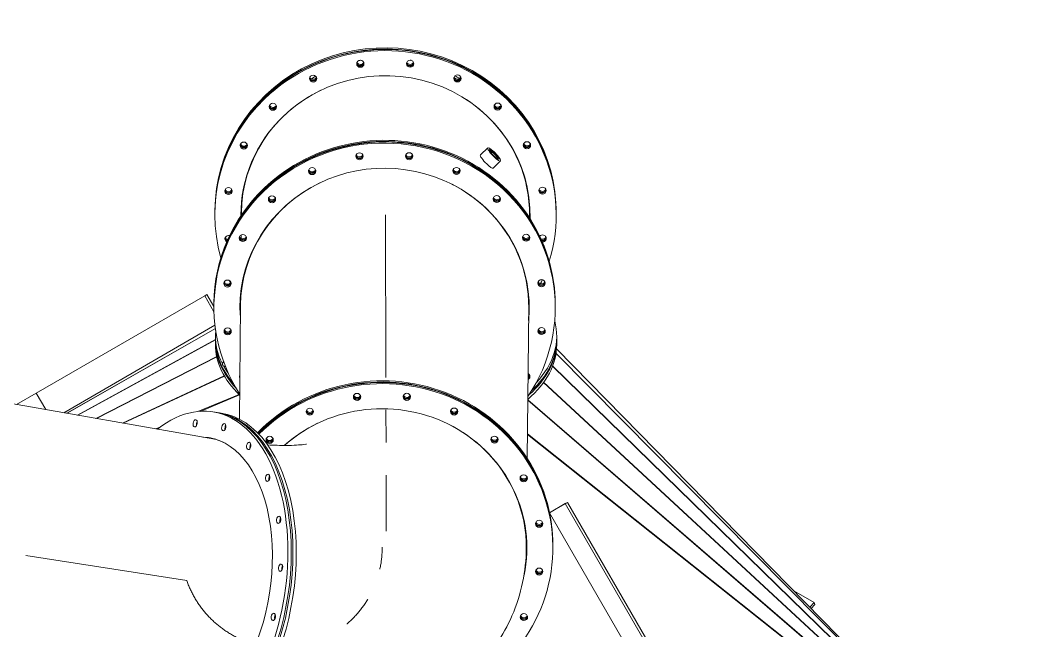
# Model space of a CAD drawing. Header units: inches. Extents: x -350577 to -266477, y -437959 to -377535.
# Drawn here: x -273561 to -271618, y -406763 to -405591 of the extents above; entities that cross this region are included whole.
import ezdxf

# ---------------------------------------------------------------- set-up
doc = ezdxf.new("R2010")
doc.units = ezdxf.units.IN
doc.header["$MEASUREMENT"] = 0
doc.linetypes.add('CENTER', pattern=[2, 1.25, -0.25, 0.25, -0.25])
doc.layers.add('CENTER       (itatec)', color=4, linetype='CENTER', lineweight=9)
doc.layers.add('ORGINAL (itatec)', color=3, linetype='Continuous', lineweight=9)

msp = doc.modelspace()

# ---------------------------------------------------------------- linework, layer by layer
at = {"layer": 'CENTER       (itatec)', "ltscale": 250}
for points in [[(-272866.3, -406603, -0.846588), (-273241.5, -406666.7), (-278166.1, -405908.2, -0.29983), (-278782, -405350.9), (-279833.4, -402072.5, 0.236684), (-280589.6, -401300.5), (-283112.9, -399781.8)], [(-272860, -405964.4), (-272858.6, -406571.9, -0.033469)]]:
    msp.add_lwpolyline(points, format="xyb", dxfattribs=at)
at = {"layer": 'ORGINAL (itatec)', "extrusion": (-5.55112e-17, 0.816497, 0.57735)}
for p, q in [((-272677.8, -405849.5), (-272663.7, -405835.9)), ((-272653.5, -405874.7), (-272639.4, -405861)), ((-273187.4, -405959), (-273187.5, -405961.2)), ((-273187.4, -405957.9), (-273187.4, -405955.8)), ((-273136.5, -405960.6), (-273136.5, -405965)), ((-272583.5, -405966), (-272583.5, -405970.4)), ((-272532.5, -405964.4), (-272532.4, -405962.2)), ((-272532.5, -405965.5), (-272532.5, -405967.6)), ((-273136.9, -406003), (-273136.9, -406009.6)), ((-272583.9, -406005.7), (-272583.9, -406006)), ((-273206.9, -406119.9), (-273530.3, -406306.8)), ((-273202.7, -406117.5), (-273206.9, -406119.9)), ((-273189.1, -406150.8), (-273206.9, -406119.9)), ((-273189.2, -406140.8), (-273202.7, -406117.5)), ((-273138, -406116.7), (-273138.2, -406135)), ((-273194.3, -406394.2), (-274690.4, -406132.2)), ((-273189.2, -406133.4), (-273189.2, -406135.6)), ((-273189.2, -406138.8), (-273189.2, -406136.7)), ((-273138.2, -406138.3), (-273140.4, -406357.1)), ((-272585, -406122.1), (-272585.2, -406140.5)), ((-272534.2, -406139.9), (-272534.2, -406142.1)), ((-272585.2, -406143.7), (-272588.1, -406432.5)), ((-272534.2, -406145.3), (-272534.2, -406143.1)), ((-273187.2, -406176.5), (-273477.5, -406344.6)), ((-273471.3, -406345.7), (-273186.4, -406182.9)), ((-273186.4, -406183.1), (-273471, -406345.8)), ((-273186.4, -406197.2), (-273186.4, -406203.8)), ((-272531.4, -406197.2), (-272531.4, -406203.8)), ((-273451.1, -406349.3), (-273186.4, -406204.1)), ((-273186.4, -406204.4), (-273450.6, -406349.4)), ((-273186.4, -406207), (-273186.4, -406213.6)), ((-272531.4, -406207), (-272531.4, -406213.6)), ((-273415.7, -406355.5), (-273183.9, -406236.9)), ((-273183.8, -406237.4), (-273414.9, -406355.6)), ((-272532.8, -406230.8), (-271617.9, -407154.4)), ((-271618, -407154.7), (-272532.8, -406231.1)), ((-271617.9, -407154.4), (-272531.8, -406222.2)), ((-271618.2, -407155), (-272539.4, -406255)), ((-272539.2, -406254.6), (-271618, -407154.7)), ((-273364.9, -406364.4), (-273169.5, -406273.5)), ((-273169.1, -406274.2), (-273363.6, -406364.6)), ((-271618.5, -407155.5), (-272556.8, -406286.6)), ((-272556.5, -406286.2), (-271618.2, -407155)), ((-273530.3, -406306.8), (-273568.3, -406328.7)), ((-273511.9, -406338.6), (-273530.3, -406306.8)), ((-273220.1, -406342.3), (-273141.1, -406309.6)), ((-273140.1, -406310.5), (-273215.9, -406342)), ((-272587, -406319.7), (-271618.5, -407155.5)), ((-271618.8, -407156.1), (-272587, -406320.6)), ((-273191.6, -406343), (-273185.2, -406344)), ((-273181.9, -406344.5), (-273175.5, -406345.5)), ((-273300.5, -406375.6), (-273292.9, -406372.5)), ((-273140.4, -406357.1), (-273140.4, -406357.1)), ((-273296.9, -406375.5), (-273298.1, -406376.1)), ((-272587.6, -406384.9), (-271618.8, -407156.1)), ((-271619, -407156.4), (-272587.6, -406386.7)), ((-272588.4, -406467.7), (-272588.4, -406468)), ((-272545.2, -406536.6), (-272515.2, -406519.3)), ((-272540.9, -406534.2), (-272510.9, -406516.9)), ((-272510.9, -406516.9), (-272515.2, -406519.3)), ((-272515.2, -406519.3), (-272015.4, -407385.3)), ((-272011.1, -407382.8), (-272510.9, -406516.9)), ((-272540.9, -406534.2), (-272545.2, -406536.6)), ((-272545.2, -406536.6), (-272221.8, -407096.8)), ((-272589.6, -406584.2), (-272589.7, -406602.5)), ((-272538.8, -406604.1), (-272538.7, -406601.9)), ((-272538.8, -406607.4), (-272538.8, -406605.2)), ((-272076.4, -406686.8), (-272037.3, -406709.3)), ((-272045.9, -406717.9), (-272037.3, -406709.3)), ((-272043.3, -406720.5), (-272035.8, -406713)), ((-272037.3, -406709.3), (-272035.8, -406713))]:
    msp.add_line(p, q, dxfattribs=at)
at = {"layer": 'ORGINAL (itatec)', "extrusion": (2.67922e-17, 1.66278e-16, -1)}
for centre in [(-272859.9, -405959), (-272861.7, -406139.9)]:
    msp.add_ellipse(centre, major_axis=(-327.5, 3.2), ratio=0.962735, start_param=0, end_param=3.141593, dxfattribs=at)
at = {"layer": 'ORGINAL (itatec)', "extrusion": (1.08226e-16, 3.32017e-16, -1)}
msp.add_ellipse((-272859.9, -405961.2), major_axis=(-327.5, 3.2), ratio=0.962735, start_param=-0.001716, end_param=3.143308, dxfattribs=at)
at = {"layer": 'ORGINAL (itatec)'}
for centre, major_axis, ratio, start_param, end_param in [((-272860, -405964.4), (327.5, -3.2), 0.962735, -0.276715, 2.367555), ((-272860, -405962.2), (327.5, -3.2), 0.962735, 0, 2.367555), ((-272908.3, -405674.4), (-7, 0.07), 0.962735, -3.91563, 2.367555), ((-272908.2, -405669), (7, -0.07), 0.962735, -2.728646, -0.412946), ((-272812.8, -405674.3), (-7, 0.07), 0.962735, -3.91563, 2.367555), ((-272812.8, -405668.9), (7, -0.07), 0.962735, -2.728646, -0.412946), ((-272999, -405702.9), (-7, 0.07), 0.962735, -3.91563, 2.367555), ((-272998.9, -405697.5), (7, -0.07), 0.962735, -2.728646, -0.412946), ((-272722, -405702.6), (-7, 0.07), 0.962735, -3.91563, 2.367555), ((-272722, -405697.2), (7, -0.07), 0.962735, -2.728646, -0.412946), ((-272860, -405964.4), (-327.5, 3.2), 0.962735, -0.774038, 0.276715), ((-272860, -405962.2), (-327.5, 3.2), 0.962735, -0.774038, 0), ((-273076, -405757), (-7, 0.07), 0.962735, -3.91563, 2.367555), ((-272644.7, -405756.5), (-7, 0.07), 0.962735, -3.91563, 2.367555), ((-273076, -405751.6), (7, -0.07), 0.962735, -2.728646, -0.412946), ((-272644.7, -405751.1), (7, -0.07), 0.962735, -2.728646, -0.412946), ((-272861.7, -406136.7), (327.5, -3.2), 0.962735, 0, 2.367555), ((-272861.7, -406138.8), (327.5, -3.2), 0.962735, -0.001716, 2.367555), ((-273132, -405831.4), (-7, 0.07), 0.962735, -3.91563, 2.367555), ((-273131.9, -405826), (7, -0.07), 0.962735, -2.728646, -0.412946), ((-272588.5, -405830.8), (-7, 0.07), 0.962735, -3.91563, 2.367555), ((-272588.4, -405825.4), (7, -0.07), 0.962735, -2.728646, -0.412946), ((-272910, -405846.7), (7, -0.07), 0.962735, -2.728646, -0.774038), ((-272910, -405846.7), (7, -0.07), 0.962735, -0.774038, -0.412946), ((-272814.5, -405846.6), (7, -0.07), 0.962735, -2.728646, -0.774038), ((-272814.5, -405846.6), (7, -0.07), 0.962735, -0.774038, -0.412946), ((-272651.6, -405848.5), (-12.2, 12.6), 0.193396, -4.518487, 1.764698), ((-272861.7, -406142.1), (277.5, -2.7), 0.962735, -0.084921, 3.226513), ((-272910, -405849.9), (-7, 0.07), 0.962735, 0.161221, 2.980371), ((-272814.6, -405849.8), (-7, 0.07), 0.962735, 0.161221, 2.980371), ((-273000.7, -405878.4), (-7, 0.07), 0.962735, 0.161221, 2.980371), ((-273000.7, -405875.2), (7, -0.07), 0.962735, -2.728646, -0.774038), ((-273000.7, -405875.2), (7, -0.07), 0.962735, -0.774038, -0.412946), ((-272723.8, -405878.1), (-7, 0.07), 0.962735, 0.161221, 2.980371), ((-272723.7, -405874.9), (7, -0.07), 0.962735, -2.728646, -0.774038), ((-272723.7, -405874.9), (7, -0.07), 0.962735, -0.774038, -0.412946), ((-272861.7, -406141), (-276.5, 2.7), 0.962735, -1.096295, 0), ((-272859.9, -405960.1), (-276.5, 2.7), 0.962735, -0.216446, 0.006096), ((-272861.7, -406141), (-276.5, 2.7), 0.962735, -2.344834, -2.045298), ((-272859.9, -405960.1), (276.5, -2.7), 0.962735, -0.006096, 0.216446), ((-272861.7, -406136.7), (-327.5, 3.2), 0.962735, -0.774038, 0), ((-272861.7, -406138.8), (-327.5, 3.2), 0.962735, -0.774038, 0.001716), ((-273161.3, -405918.8), (-7, 0.07), 0.962735, -3.91563, 2.367555), ((-273161.3, -405913.4), (7, -0.07), 0.962735, -2.728646, -0.412946), ((-272558.8, -405918.1), (-7, 0.07), 0.962735, -3.91563, 2.367555), ((-272558.8, -405912.7), (7, -0.07), 0.962735, -2.728646, -0.412946), ((-273077.8, -405932.5), (-7, 0.07), 0.962735, 0.161221, 2.980371), ((-273077.7, -405929.3), (7, -0.07), 0.962735, -2.728646, -0.774038), ((-273077.7, -405929.3), (7, -0.07), 0.962735, -0.774038, -0.412946), ((-272646.4, -405932), (-7, 0.07), 0.962735, 0.161221, 2.980371), ((-272646.4, -405928.8), (7, -0.07), 0.962735, -2.728646, -0.774038), ((-272646.4, -405928.8), (7, -0.07), 0.962735, -0.774038, -0.412946), ((-272859.9, -405961.2), (-277.5, 2.7), 0.962735, 0.006074, 0.029542), ((-272859.9, -405959), (-277.5, 2.7), 0.962735, 0.010123, 0.037236), ((-272861.7, -406141), (276.5, -2.7), 0.962735, 0, 0.796759), ((-272859.9, -405959), (277.5, -2.7), 0.962735, -0.037236, -0.010123), ((-272859.9, -405961.2), (277.5, -2.7), 0.962735, -0.029542, -0.006074), ((-273161.1, -406010.7), (-7, 0.07), 0.962735, -1.871842, 1.067977), ((-272558.6, -406010), (7, -0.07), 0.962735, -0.774038, 2.434888), ((-273161.1, -406005.3), (7, -0.07), 0.962735, -2.728646, -1.767996), ((-273133.7, -406006.9), (-7, 0.07), 0.962735, 0.161221, 2.980371), ((-273133.7, -406003.7), (7, -0.07), 0.962735, -2.728646, -0.774038), ((-273133.7, -406003.7), (7, -0.07), 0.962735, -0.774038, -0.412946), ((-272590.2, -406006.3), (-7, 0.07), 0.962735, 0.161221, 2.980371), ((-272590.2, -406003.1), (7, -0.07), 0.962735, -2.728646, -0.774038), ((-272590.2, -406003.1), (7, -0.07), 0.962735, -0.774038, -0.412946), ((-272558.6, -406004.6), (7, -0.07), 0.962735, -1.996584, -0.412946), ((-272558.6, -406010), (7, -0.07), 0.962735, -1.595464, -0.774038), ((-272861.7, -406137.7), (-276.5, 2.7), 0.962735, -0.216446, 0.006096), ((-273163, -406094.3), (-7, 0.07), 0.962735, 0.161221, 2.980371), ((-273163, -406091.1), (7, -0.07), 0.962735, -2.728646, -0.774038), ((-272860, -405964.4), (327.5, -3.2), 0.962735, -2.720393, -2.702582), ((-273163, -406091.1), (7, -0.07), 0.962735, -0.774038, -0.412946), ((-272861.7, -406137.7), (276.5, -2.7), 0.962735, -0.006096, 0.216446), ((-272560.6, -406093.6), (-7, 0.07), 0.962735, 0.161221, 2.980371), ((-272560.5, -406090.4), (7, -0.07), 0.962735, -2.728646, -0.774038), ((-272860, -405964.4), (327.5, -3.2), 0.962735, -0.423199, -0.396793), ((-272560.5, -406090.4), (7, -0.07), 0.962735, -0.774038, -0.412946), ((-272861.7, -406139.9), (-277.5, 2.7), 0.962735, 0.004049, 0.084921), ((-272860, -405964.4), (327.5, -3.2), 0.962735, -2.580625, -2.576007), ((-272860, -405964.4), (327.5, -3.2), 0.962735, -0.565586, -0.560967), ((-272861.7, -406139.9), (277.5, -2.7), 0.962735, -0.084921, -0.004049), ((-273162.9, -406186.2), (-7, 0.07), 0.962735, 0.161221, 2.980371), ((-273162.8, -406182.9), (7, -0.07), 0.962735, -2.728646, -0.774038), ((-273162.8, -406182.9), (7, -0.07), 0.962735, -0.774038, -0.412946), ((-272560.4, -406185.5), (-7, 0.07), 0.962735, 0.161221, 2.980371), ((-272560.3, -406182.3), (7, -0.07), 0.962735, -2.728646, -0.774038), ((-272560.3, -406182.3), (7, -0.07), 0.962735, -0.774038, -0.412946), ((-273133.2, -406273.5), (-7, 0.07), 0.962735, 0.161221, 0.439905), ((-273133.2, -406270.3), (7, -0.07), 0.962735, -2.728646, -2.701688), ((-272589.7, -406272.9), (7, -0.07), 0.962735, -1.098016, -0.161221), ((-272589.7, -406269.7), (7, -0.07), 0.962735, -1.098016, -0.774038), ((-272589.7, -406269.7), (7, -0.07), 0.962735, -0.774038, -0.412946), ((-272866.3, -406604.1), (277.5, -2.7), 0.962735, -0.188474, 2.324753), ((-272914.5, -406312), (-7, 0.07), 0.962735, 0.161221, 2.980371), ((-272914.5, -406308.8), (7, -0.07), 0.962735, -2.728646, -0.412946), ((-272819.1, -406311.9), (-7, 0.07), 0.962735, 0.161221, 2.980371), ((-272819.1, -406308.6), (7, -0.07), 0.962735, -2.728646, -0.412946), ((-273005.2, -406340.5), (-7, 0.07), 0.962735, 0.161221, 2.980371), ((-273005.2, -406337.2), (7, -0.07), 0.962735, -2.728646, -0.412946), ((-272728.3, -406340.2), (-7, 0.07), 0.962735, 0.161221, 2.980371), ((-272728.3, -406336.9), (7, -0.07), 0.962735, -2.728646, -0.412946), ((-273218.7, -406366), (-1.07, -6.92), 0.579797, -2.209277, -0.932315), ((-273163.9, -406373.3), (-1.07, -6.92), 0.579797, -2.209277, -0.932315), ((-272866.3, -406603), (-276.5, 2.7), 0.962735, -1.096295, -0.814766), ((-272866.3, -406603), (-276.5, 2.7), 0.962735, -2.344834, -2.045298), ((-273241.5, -406666.7), (-42.2, -274.3), 0.579797, -0.070104, 3.211696), ((-273235, -406667.7), (42.2, 274.3), 0.579797, 0.020257, 0.075801), ((-273231.8, -406668.2), (42.2, 274.3), 0.579797, 0.030389, 0.078515), ((-273225.4, -406669.2), (42.2, 274.3), 0.579797, 0.050661, 0.083713), ((-273082.3, -406391.3), (7, -0.07), 0.962735, -2.728646, -0.412946), ((-272651, -406390.9), (7, -0.07), 0.962735, -2.728646, -0.412946), ((-273238.2, -406667.2), (42.1, 273.3), 0.579797, -0.168862, -0.011921), ((-273228.6, -406668.7), (42.1, 273.3), 0.579797, -0.003898, 0.030498), ((-273116, -406409.4), (-1.07, -6.92), 0.579797, -2.209277, -0.932315), ((-273082.3, -406394.6), (-7, 0.07), 0.962735, 0.161221, 2.980371), ((-272651, -406394.1), (-7, 0.07), 0.962735, 0.161221, 2.980371), ((-272866.3, -406603), (276.5, -2.7), 0.962735, 0, 0.796759), ((-273079.7, -406470.7), (-1.07, -6.92), 0.579797, -2.209277, -0.932315), ((-272594.8, -406468.4), (-7, 0.07), 0.962735, 0.161221, 2.980371), ((-272594.7, -406465.1), (7, -0.07), 0.962735, -2.728646, -0.412946), ((-273058.7, -406551.3), (-1.07, -6.92), 0.579797, -2.209277, -0.932315), ((-272866.2, -406599.8), (276.5, -2.7), 0.962735, -0.006124, 0.215637), ((-272565.1, -406555.7), (-7, 0.07), 0.962735, 0.161221, 2.980371), ((-272565.1, -406552.5), (7, -0.07), 0.962735, -2.728646, -0.412946), ((-272866.3, -406602), (277.5, -2.7), 0.962735, -0.161988, -0.004049), ((-272866.2, -406600.9), (277.5, -2.7), 0.962735, -0.150746, -0.006074), ((-272866.2, -406598.7), (277.5, -2.7), 0.962735, -0.131991, -0.010123), ((-273054.9, -406643.4), (-1.07, -6.92), 0.579797, -2.209277, -0.932315), ((-272564.9, -406647.6), (-7, 0.07), 0.962735, 0.161221, 2.980371), ((-272564.9, -406644.3), (7, -0.07), 0.962735, -2.728646, -0.412946), ((-273068.8, -406737.8), (-1.07, -6.92), 0.579797, -2.209277, -0.932315), ((-272594.2, -406735), (-7, 0.07), 0.962735, 0.161221, 2.980371), ((-272594.2, -406731.7), (7, -0.07), 0.962735, -2.728646, -0.412946)]:
    msp.add_ellipse(centre, major_axis=major_axis, ratio=ratio, start_param=start_param, end_param=end_param, dxfattribs=at)
at = {"layer": 'ORGINAL (itatec)', "extrusion": (-1.65738e-17, 1.66705e-16, -1)}
for centre in [(-272908.2, -405672.3), (-273076, -405754.8), (-273161.3, -405916.6), (-272558.8, -405916)]:
    msp.add_ellipse(centre, major_axis=(-7, 0.07), ratio=0.962735, start_param=-2.367555, end_param=-0.161221, dxfattribs=at)
at = {"layer": 'ORGINAL (itatec)', "extrusion": (-5.67911e-17, 2.22615e-16, -1)}
msp.add_ellipse((-272908.2, -405671.2), major_axis=(7, -0.07), ratio=0.962735, start_param=0.243175, end_param=2.898417, dxfattribs=at)
at = {"layer": 'ORGINAL (itatec)', "extrusion": (1.17219e-16, 2.76415e-16, -1)}
msp.add_ellipse((-272908.2, -405672.3), major_axis=(7, -0.07), ratio=0.962735, start_param=0.161221, end_param=0.774038, dxfattribs=at)
at = {"layer": 'ORGINAL (itatec)', "extrusion": (1.15805e-16, 2.20915e-16, -1)}
for centre in [(-272812.8, -405672.2), (-272722, -405700.5), (-272644.7, -405754.4)]:
    msp.add_ellipse(centre, major_axis=(-7, 0.07), ratio=0.962735, start_param=-2.367555, end_param=-0.161221, dxfattribs=at)
at = {"layer": 'ORGINAL (itatec)', "extrusion": (1.45615e-16, 1.65108e-16, -1)}
msp.add_ellipse((-272812.8, -405671.1), major_axis=(7, -0.07), ratio=0.962735, start_param=0.243175, end_param=2.898417, dxfattribs=at)
at = {"layer": 'ORGINAL (itatec)', "extrusion": (7.99247e-17, 2.76782e-16, -1)}
for centre in [(-272812.8, -405672.2), (-272998.9, -405700.8), (-273132, -405829.2), (-272558.8, -405916)]:
    msp.add_ellipse(centre, major_axis=(7, -0.07), ratio=0.962735, start_param=0.161221, end_param=0.774038, dxfattribs=at)
at = {"layer": 'ORGINAL (itatec)', "extrusion": (-9.40924e-18, 2.77662e-16, -1)}
msp.add_ellipse((-272860, -405964.4), major_axis=(277.5, -2.7), ratio=0.962735, start_param=-2.367555, end_param=0.017833, dxfattribs=at)
at = {"layer": 'ORGINAL (itatec)', "extrusion": (1.05172e-16, 1.09992e-16, -1)}
for centre in [(-272998.9, -405700.8), (-273132, -405829.2), (-272588.5, -405828.6)]:
    msp.add_ellipse(centre, major_axis=(-7, 0.07), ratio=0.962735, start_param=-2.367555, end_param=-0.161221, dxfattribs=at)
at = {"layer": 'ORGINAL (itatec)', "extrusion": (8.37146e-17, 2.21231e-16, -1)}
msp.add_ellipse((-272998.9, -405699.7), major_axis=(7, -0.07), ratio=0.962735, start_param=0.243175, end_param=2.898417, dxfattribs=at)
at = {"layer": 'ORGINAL (itatec)', "extrusion": (-1.71204e-17, 1.11196e-16, -1)}
msp.add_ellipse((-272722, -405699.4), major_axis=(7, -0.07), ratio=0.962735, start_param=0.243175, end_param=2.898417, dxfattribs=at)
at = {"layer": 'ORGINAL (itatec)', "extrusion": (-1.28269e-18, 2.22068e-16, -1)}
msp.add_ellipse((-272722, -405700.5), major_axis=(7, -0.07), ratio=0.962735, start_param=0.161221, end_param=0.774038, dxfattribs=at)
at = {"layer": 'ORGINAL (itatec)', "extrusion": (3.25428e-17, 2.21735e-16, -1)}
msp.add_ellipse((-272860, -405963.3), major_axis=(-276.5, 2.7), ratio=0.962735, start_param=0, end_param=1.096295, dxfattribs=at)
at = {"layer": 'ORGINAL (itatec)', "extrusion": (-2.81696e-17, 2.22333e-16, -1)}
msp.add_ellipse((-272860, -405963.3), major_axis=(276.5, -2.7), ratio=0.962735, start_param=-1.096295, end_param=-0.796759, dxfattribs=at)
at = {"layer": 'ORGINAL (itatec)', "extrusion": (-2.09104e-17, 1.66747e-16, -1)}
msp.add_ellipse((-273076, -405753.8), major_axis=(7, -0.07), ratio=0.962735, start_param=0.243175, end_param=2.898417, dxfattribs=at)
at = {"layer": 'ORGINAL (itatec)', "extrusion": (8.16593e-17, 2.76765e-16, -1)}
for centre in [(-273076, -405754.8), (-272644.7, -405754.4)]:
    msp.add_ellipse(centre, major_axis=(7, -0.07), ratio=0.962735, start_param=0.161221, end_param=0.774038, dxfattribs=at)
at = {"layer": 'ORGINAL (itatec)', "extrusion": (-6.5785e-17, 2.78217e-16, -1)}
msp.add_ellipse((-272644.7, -405753.3), major_axis=(7, -0.07), ratio=0.962735, start_param=0.243175, end_param=2.898417, dxfattribs=at)
at = {"layer": 'ORGINAL (itatec)', "extrusion": (-1.85344e-17, 5.56964e-17, -1)}
msp.add_ellipse((-272860, -405964.4), major_axis=(-277.5, 2.7), ratio=0.962735, start_param=-0.017833, end_param=0.774038, dxfattribs=at)
at = {"layer": 'ORGINAL (itatec)', "extrusion": (1.06338e-17, 1.10923e-16, -1)}
msp.add_ellipse((-272860, -405963.3), major_axis=(276.5, -2.7), ratio=0.962735, start_param=-0.796759, end_param=0, dxfattribs=at)
at = {"layer": 'ORGINAL (itatec)', "extrusion": (1.34617e-17, 2.21923e-16, -1)}
msp.add_ellipse((-272861.7, -406142.1), major_axis=(-327.5, 3.2), ratio=0.962735, start_param=-0.565586, end_param=3.707178, dxfattribs=at)
at = {"layer": 'ORGINAL (itatec)', "extrusion": (-1.72151e-17, 2.77739e-16, -1)}
msp.add_ellipse((-273132, -405828.1), major_axis=(7, -0.07), ratio=0.962735, start_param=0.243175, end_param=2.898417, dxfattribs=at)
at = {"layer": 'ORGINAL (itatec)', "extrusion": (-1.82553e-16, 2.23853e-16, -1)}
msp.add_ellipse((-272588.5, -405827.6), major_axis=(7, -0.07), ratio=0.962735, start_param=0.243175, end_param=2.898417, dxfattribs=at)
at = {"layer": 'ORGINAL (itatec)', "extrusion": (3.8614e-17, 2.21675e-16, -1)}
msp.add_ellipse((-272588.5, -405828.6), major_axis=(7, -0.07), ratio=0.962735, start_param=0.161221, end_param=0.774038, dxfattribs=at)
at = {"layer": 'ORGINAL (itatec)', "extrusion": (-1.02766e-17, 2.7767e-16, -1)}
for centre in [(-272910, -405852.1), (-272814.6, -405852), (-273000.7, -405880.6), (-272723.8, -405880.3), (-273077.8, -405934.7), (-273133.7, -406009.1), (-272590.2, -406008.5), (-273163.1, -406096.5), (-272560.4, -406187.7), (-273162.9, -406188.3), (-272914.6, -406314.2), (-272819.1, -406314.1), (-273005.3, -406342.6), (-272728.3, -406342.3), (-273082.3, -406396.7), (-272594.8, -406470.5), (-272564.9, -406649.7), (-272594.3, -406737.1)]:
    msp.add_ellipse(centre, major_axis=(-7, 0.07), ratio=0.962735, start_param=-3.938351, end_param=2.344834, dxfattribs=at)
at = {"layer": 'ORGINAL (itatec)', "extrusion": (-3.58168e-17, 1.96917e-16, -1)}
msp.add_ellipse((-272665.7, -405862.1), major_axis=(-12.2, 12.6), ratio=0.193396, start_param=-1.764698, end_param=0, dxfattribs=at)
at = {"layer": 'ORGINAL (itatec)', "extrusion": (-2.7541e-16, -3.44451e-17, -1)}
msp.add_ellipse((-272651.6, -405848.5), major_axis=(8.68, -8.99), ratio=0.193396, start_param=-4.906290582720673, end_param=1.376894724458914, dxfattribs=at)
at = {"layer": 'ORGINAL (itatec)', "extrusion": (-7.94529e-16, -5.35731e-16, -1)}
msp.add_ellipse((-272652.6, -405849.4), major_axis=(-8.1, 8.39), ratio=0.193396, start_param=0.198629, end_param=1.376895, dxfattribs=at)
at = {"layer": 'ORGINAL (itatec)', "extrusion": (-7.57491e-17, 1.58357e-16, -1)}
msp.add_ellipse((-272652.6, -405849.4), major_axis=(8.1, -8.39), ratio=0.193396, start_param=-1.764698, end_param=-0.198629, dxfattribs=at)
at = {"layer": 'ORGINAL (itatec)', "extrusion": (-1.67997e-17, 5.56793e-17, -1)}
msp.add_ellipse((-272910, -405848.9), major_axis=(-7, 0.07), ratio=0.962735, start_param=-2.367555, end_param=-0.243175, dxfattribs=at)
at = {"layer": 'ORGINAL (itatec)', "extrusion": (4.52319e-17, 2.77124e-16, -1)}
msp.add_ellipse((-272910, -405848.9), major_axis=(7, -0.07), ratio=0.962735, start_param=0.243175, end_param=0.774038, dxfattribs=at)
at = {"layer": 'ORGINAL (itatec)', "extrusion": (2.21349e-17, 2.21837e-16, -1)}
msp.add_ellipse((-272814.5, -405848.8), major_axis=(-7, 0.07), ratio=0.962735, start_param=-2.367555, end_param=-0.243175, dxfattribs=at)
at = {"layer": 'ORGINAL (itatec)', "extrusion": (1.21877e-16, 2.20855e-16, -1)}
msp.add_ellipse((-272814.5, -405848.8), major_axis=(7, -0.07), ratio=0.962735, start_param=0.243175, end_param=0.774038, dxfattribs=at)
at = {"layer": 'ORGINAL (itatec)', "extrusion": (-3.15342e-16, -7.30055e-17, -1)}
msp.add_ellipse((-272665.7, -405862.1), major_axis=(12.2, -12.6), ratio=0.193396, start_param=0, end_param=1.376895, dxfattribs=at)
at = {"layer": 'ORGINAL (itatec)', "extrusion": (-9.75552e-17, 2.23016e-16, -1)}
for centre in [(-273000.7, -405877.3), (-273162.8, -406185.1)]:
    msp.add_ellipse(centre, major_axis=(-7, 0.07), ratio=0.962735, start_param=-2.367555, end_param=-0.243175, dxfattribs=at)
at = {"layer": 'ORGINAL (itatec)', "extrusion": (1.33793e-16, 1.0971e-16, -1)}
msp.add_ellipse((-273000.7, -405877.3), major_axis=(7, -0.07), ratio=0.962735, start_param=0.243175, end_param=0.774038, dxfattribs=at)
at = {"layer": 'ORGINAL (itatec)', "extrusion": (-3.62961e-17, 2.77927e-16, -1)}
msp.add_ellipse((-272723.7, -405877), major_axis=(-7, 0.07), ratio=0.962735, start_param=-2.367555, end_param=-0.243175, dxfattribs=at)
at = {"layer": 'ORGINAL (itatec)', "extrusion": (4.60992e-17, 2.77115e-16, -1)}
msp.add_ellipse((-272723.7, -405877), major_axis=(7, -0.07), ratio=0.962735, start_param=0.243175, end_param=0.774038, dxfattribs=at)
at = {"layer": 'ORGINAL (itatec)', "extrusion": (-7.29495e-17, 1.6726e-16, -1)}
msp.add_ellipse((-273161.3, -405915.5), major_axis=(7, -0.07), ratio=0.962735, start_param=0.243175, end_param=2.898417, dxfattribs=at)
at = {"layer": 'ORGINAL (itatec)', "extrusion": (-1.10244e-16, 1.67627e-16, -1)}
for centre in [(-273161.3, -405916.6), (-272558.6, -406007.8)]:
    msp.add_ellipse(centre, major_axis=(7, -0.07), ratio=0.962735, start_param=0.161221, end_param=0.774038, dxfattribs=at)
at = {"layer": 'ORGINAL (itatec)', "extrusion": (4.95685e-17, 2.77081e-16, -1)}
for centre, major_axis, start_param, end_param in [((-272646.5, -405934.2), (-7, 0.07), -3.938351, 2.344834), ((-272589.7, -406275.1), (7, -0.07), -0.796759, 1.098016), ((-272651, -406396.3), (-7, 0.07), -3.938351, 2.344834)]:
    msp.add_ellipse(centre, major_axis=major_axis, ratio=0.962735, start_param=start_param, end_param=end_param, dxfattribs=at)
at = {"layer": 'ORGINAL (itatec)', "extrusion": (-1.04173e-16, 1.67567e-16, -1)}
msp.add_ellipse((-272558.8, -405914.9), major_axis=(7, -0.07), ratio=0.962735, start_param=0.243175, end_param=2.898417, dxfattribs=at)
at = {"layer": 'ORGINAL (itatec)', "extrusion": (-1.30287e-16, 3.34366e-16, -1)}
for centre in [(-273077.8, -405931.4), (-272646.4, -405931), (-272560.5, -406092.6)]:
    msp.add_ellipse(centre, major_axis=(-7, 0.07), ratio=0.962735, start_param=-2.367555, end_param=-0.243175, dxfattribs=at)
at = {"layer": 'ORGINAL (itatec)', "extrusion": (-5.73378e-17, 1.67106e-16, -1)}
msp.add_ellipse((-273077.8, -405931.4), major_axis=(7, -0.07), ratio=0.962735, start_param=0.243175, end_param=0.774038, dxfattribs=at)
at = {"layer": 'ORGINAL (itatec)', "extrusion": (-7.93415e-17, 2.22837e-16, -1)}
msp.add_ellipse((-272646.4, -405931), major_axis=(7, -0.07), ratio=0.962735, start_param=0.243175, end_param=0.774038, dxfattribs=at)
at = {"layer": 'ORGINAL (itatec)', "extrusion": (-4.46487e-17, 2.22495e-16, -1)}
for centre, major_axis, start_param, end_param in [((-272860, -405962.2), (-277.5, 2.7), -0.025662, -0.004049), ((-272651, -406393), (7, -0.07), 0.243175, 2.898417), ((-272565.1, -406554.6), (7, -0.07), 0.243175, 2.898417)]:
    msp.add_ellipse(centre, major_axis=major_axis, ratio=0.962735, start_param=start_param, end_param=end_param, dxfattribs=at)
at = {"layer": 'ORGINAL (itatec)', "extrusion": (1.9533e-17, 2.21863e-16, -1)}
msp.add_ellipse((-272860, -405962.2), major_axis=(277.5, -2.7), ratio=0.962735, start_param=0.004049, end_param=0.025662, dxfattribs=at)
at = {"layer": 'ORGINAL (itatec)', "extrusion": (-8.13968e-17, 2.78371e-16, -1)}
msp.add_ellipse((-273161.1, -406008.5), major_axis=(-7, 0.07), ratio=0.962735, start_param=-1.188465, end_param=-0.161221, dxfattribs=at)
at = {"layer": 'ORGINAL (itatec)', "extrusion": (8.56753e-17, 3.32239e-16, -1)}
msp.add_ellipse((-273161.1, -406007.4), major_axis=(-7, 0.07), ratio=0.962735, start_param=-1.24932, end_param=-0.243175, dxfattribs=at)
at = {"layer": 'ORGINAL (itatec)', "extrusion": (-5.56032e-17, 1.67089e-16, -1)}
for centre in [(-273133.7, -406005.8), (-273163, -406093.2)]:
    msp.add_ellipse(centre, major_axis=(-7, 0.07), ratio=0.962735, start_param=-2.367555, end_param=-0.243175, dxfattribs=at)
at = {"layer": 'ORGINAL (itatec)', "extrusion": (-2.15001e-18, 2.22077e-16, -1)}
msp.add_ellipse((-273133.7, -406005.8), major_axis=(7, -0.07), ratio=0.962735, start_param=0.243175, end_param=0.774038, dxfattribs=at)
at = {"layer": 'ORGINAL (itatec)', "extrusion": (-1.28785e-17, 2.77696e-16, -1)}
msp.add_ellipse((-272590.2, -406005.2), major_axis=(-7, 0.07), ratio=0.962735, start_param=-2.367555, end_param=-0.243175, dxfattribs=at)
at = {"layer": 'ORGINAL (itatec)', "extrusion": (9.72711e-17, 2.76611e-16, -1)}
msp.add_ellipse((-272590.2, -406005.2), major_axis=(7, -0.07), ratio=0.962735, start_param=0.243175, end_param=0.774038, dxfattribs=at)
at = {"layer": 'ORGINAL (itatec)', "extrusion": (-5.30012e-17, 1.67063e-16, -1)}
msp.add_ellipse((-272558.6, -406006.8), major_axis=(7, -0.07), ratio=0.962735, start_param=0.243175, end_param=1.818175, dxfattribs=at)
at = {"layer": 'ORGINAL (itatec)', "extrusion": (-4.60626e-17, 1.66995e-16, -1)}
msp.add_ellipse((-272558.6, -406007.8), major_axis=(-7, 0.07), ratio=0.962735, start_param=-2.367555, end_param=-1.402011, dxfattribs=at)
at = {"layer": 'ORGINAL (itatec)', "extrusion": (1.27401e-16, 1.65287e-16, -1)}
msp.add_ellipse((-273163, -406093.2), major_axis=(7, -0.07), ratio=0.962735, start_param=0.243175, end_param=0.774038, dxfattribs=at)
at = {"layer": 'ORGINAL (itatec)', "extrusion": (1.09734e-16, 2.20975e-16, -1)}
for centre in [(-272560.6, -406095.8), (-272565.1, -406557.9)]:
    msp.add_ellipse(centre, major_axis=(-7, 0.07), ratio=0.962735, start_param=-3.938351, end_param=2.344834, dxfattribs=at)
at = {"layer": 'ORGINAL (itatec)', "extrusion": (1.55382e-16, 2.76039e-16, -1)}
msp.add_ellipse((-272560.5, -406092.6), major_axis=(7, -0.07), ratio=0.962735, start_param=0.243175, end_param=0.774038, dxfattribs=at)
at = {"layer": 'ORGINAL (itatec)', "extrusion": (-3.01733e-18, 2.22085e-16, -1)}
msp.add_ellipse((-272861.7, -406136.7), major_axis=(-277.5, 2.7), ratio=0.962735, start_param=-0.084921, end_param=-0.010123, dxfattribs=at)
at = {"layer": 'ORGINAL (itatec)', "extrusion": (1.25944e-17, 2.21931e-16, -1)}
msp.add_ellipse((-272861.7, -406138.8), major_axis=(-277.5, 2.7), ratio=0.962735, start_param=-0.084921, end_param=-0.006074, dxfattribs=at)
at = {"layer": 'ORGINAL (itatec)', "extrusion": (-7.03325e-18, 1.66611e-16, -1)}
msp.add_ellipse((-272861.7, -406136.7), major_axis=(277.5, -2.7), ratio=0.962735, start_param=0.010123, end_param=0.084921, dxfattribs=at)
at = {"layer": 'ORGINAL (itatec)', "extrusion": (1.5743e-17, 2.77414e-16, -1)}
msp.add_ellipse((-272861.7, -406138.8), major_axis=(277.5, -2.7), ratio=0.962735, start_param=0.006074, end_param=0.084921, dxfattribs=at)
at = {"layer": 'ORGINAL (itatec)', "extrusion": (-7.34438e-17, 2.22045e-16, -1)}
msp.add_ellipse((-272858.9, -406197.2), major_axis=(327.5, 0), ratio=0.57735, start_param=-0.154547, end_param=0.495899, dxfattribs=at)
at = {"layer": 'ORGINAL (itatec)', "extrusion": (3.75785e-17, 1.11022e-16, -1)}
msp.add_ellipse((-272858.9, -406197.2), major_axis=(-327.5, 0), ratio=0.57735, start_param=-0.288367, end_param=0.056245, dxfattribs=at)
at = {"layer": 'ORGINAL (itatec)', "extrusion": (7.64554e-17, 2.76816e-16, -1)}
msp.add_ellipse((-273162.8, -406185.1), major_axis=(7, -0.07), ratio=0.962735, start_param=0.243175, end_param=0.774038, dxfattribs=at)
at = {"layer": 'ORGINAL (itatec)', "extrusion": (5.65587e-18, 2.22e-16, -1)}
msp.add_ellipse((-272560.4, -406184.4), major_axis=(-7, 0.07), ratio=0.962735, start_param=-2.367555, end_param=-0.243175, dxfattribs=at)
at = {"layer": 'ORGINAL (itatec)', "extrusion": (-4.2914e-17, 2.22478e-16, -1)}
msp.add_ellipse((-272560.4, -406184.4), major_axis=(7, -0.07), ratio=0.962735, start_param=0.243175, end_param=0.774038, dxfattribs=at)
at = {"layer": 'ORGINAL (itatec)', "extrusion": (5.01047e-17, 5.55112e-17, -1)}
msp.add_ellipse((-272858.9, -406207), major_axis=(-327.5, 0), ratio=0.57735, start_param=-0.498242, end_param=0.008637, dxfattribs=at)
at = {"layer": 'ORGINAL (itatec)', "extrusion": (-2.46519e-32, 2.22045e-16, -1)}
msp.add_ellipse((-272858.9, -406203.8), major_axis=(-327.5, 0), ratio=0.57735, start_param=-0.465584, end_param=0, dxfattribs=at)
at = {"layer": 'ORGINAL (itatec)', "extrusion": (5.01047e-17, 1.06151e-32, -1)}
msp.add_ellipse((-272858.9, -406213.6), major_axis=(-327.5, 0), ratio=0.57735, start_param=-0.539547, end_param=0, dxfattribs=at)
at = {"layer": 'ORGINAL (itatec)', "extrusion": (-1.72325e-18, 5.55112e-17, -1)}
msp.add_ellipse((-272858.9, -406213.6), major_axis=(327.5, 0), ratio=0.57735, start_param=0, end_param=0.590893, dxfattribs=at)
at = {"layer": 'ORGINAL (itatec)', "extrusion": (-5.51197e-17, 2.77556e-16, -1)}
msp.add_ellipse((-272858.9, -406207), major_axis=(327.5, 0), ratio=0.57735, start_param=-0.008637, end_param=0.578145, dxfattribs=at)
at = {"layer": 'ORGINAL (itatec)', "extrusion": (-3.37022e-17, -5.55112e-17, -1)}
msp.add_ellipse((-272858.9, -406203.8), major_axis=(327.5, 0), ratio=0.57735, start_param=0, end_param=0.550074, dxfattribs=at)
at = {"layer": 'ORGINAL (itatec)', "extrusion": (2.50523e-17, -5.55112e-17, -1)}
msp.add_ellipse((-272858.9, -406197.2), major_axis=(-327.5, 0), ratio=0.57735, start_param=-0.400399, end_param=-0.309727, dxfattribs=at)
at = {"layer": 'ORGINAL (itatec)', "extrusion": (8.89186e-17, 2.2118e-16, -1)}
msp.add_ellipse((-272866.2, -406598.7), major_axis=(327.5, -3.2), ratio=0.962735, start_param=-2.39929, end_param=0, dxfattribs=at)
at = {"layer": 'ORGINAL (itatec)', "extrusion": (-2.20984e-17, 2.22273e-16, -1)}
msp.add_ellipse((-273133.2, -406275.7), major_axis=(-7, 0.07), ratio=0.962735, start_param=-0.439905, end_param=0.439905, dxfattribs=at)
at = {"layer": 'ORGINAL (itatec)', "extrusion": (2.50726e-18, 1.66517e-16, -1)}
msp.add_ellipse((-273133.2, -406272.4), major_axis=(-7, 0.07), ratio=0.962735, start_param=-0.439905, end_param=-0.243175, dxfattribs=at)
at = {"layer": 'ORGINAL (itatec)', "extrusion": (-3.94448e-17, 2.22444e-16, -1)}
msp.add_ellipse((-272866.2, -406600.9), major_axis=(327.5, -3.2), ratio=0.962735, start_param=-2.394522, end_param=0.001716, dxfattribs=at)
at = {"layer": 'ORGINAL (itatec)', "extrusion": (8.83719e-17, 1.65671e-16, -1)}
msp.add_ellipse((-272866.3, -406602), major_axis=(327.5, -3.2), ratio=0.962735, start_param=-2.392154, end_param=0, dxfattribs=at)
at = {"layer": 'ORGINAL (itatec)', "extrusion": (9.49898e-17, 2.2112e-16, -1)}
msp.add_ellipse((-272866.3, -406604.1), major_axis=(327.5, -3.2), ratio=0.962735, start_param=-2.387451, end_param=1.335651, dxfattribs=at)
at = {"layer": 'ORGINAL (itatec)', "extrusion": (9.23878e-17, 2.21146e-16, -1)}
msp.add_ellipse((-272589.7, -406271.8), major_axis=(-7, 0.07), ratio=0.962735, start_param=-2.367555, end_param=-2.043577, dxfattribs=at)
at = {"layer": 'ORGINAL (itatec)', "extrusion": (1.23291e-16, 2.76355e-16, -1)}
msp.add_ellipse((-272589.7, -406275.1), major_axis=(7, -0.07), ratio=0.962735, start_param=-1.098016, end_param=-0.796759, dxfattribs=at)
at = {"layer": 'ORGINAL (itatec)', "extrusion": (7.38251e-17, -5.55112e-17, -1)}
msp.add_ellipse((-272587.2, -406277.2), major_axis=(7, 0), ratio=0.57735, start_param=-1.475832, end_param=-1.094397, dxfattribs=at)
at = {"layer": 'ORGINAL (itatec)', "extrusion": (-8.97493e-17, 2.22939e-16, -1)}
msp.add_ellipse((-272589.7, -406271.8), major_axis=(7, -0.07), ratio=0.962735, start_param=0.243175, end_param=0.774038, dxfattribs=at)
at = {"layer": 'ORGINAL (itatec)', "extrusion": (1.24549e-16, 2.61645e-16, -1)}
msp.add_ellipse((-273241.5, -406666.7), major_axis=(49.9, 323.7), ratio=0.579797, start_param=-0.553283, end_param=3.694876, dxfattribs=at)
at = {"layer": 'ORGINAL (itatec)', "extrusion": (-8.5092e-17, 1.6738e-16, -1)}
for centre in [(-272914.5, -406310.9), (-273005.2, -406339.4)]:
    msp.add_ellipse(centre, major_axis=(7, -0.07), ratio=0.962735, start_param=0.243175, end_param=2.898417, dxfattribs=at)
at = {"layer": 'ORGINAL (itatec)', "extrusion": (4.87959e-17, 1.10547e-16, -1)}
for centre in [(-272819.1, -406310.8), (-273082.3, -406393.5)]:
    msp.add_ellipse(centre, major_axis=(7, -0.07), ratio=0.962735, start_param=0.243175, end_param=2.898417, dxfattribs=at)
at = {"layer": 'ORGINAL (itatec)', "extrusion": (3.16573e-16, 2.32068e-16, -1)}
for centre in [(-273235, -406667.7), (-273225.4, -406669.2)]:
    msp.add_ellipse(centre, major_axis=(49.9, 323.7), ratio=0.579797, start_param=0, end_param=3.141593, dxfattribs=at)
at = {"layer": 'ORGINAL (itatec)', "extrusion": (-4.16095e-18, 3.37636e-16, -1)}
msp.add_ellipse((-273231.8, -406668.2), major_axis=(49.9, 323.7), ratio=0.579797, start_param=-0.008582, end_param=3.150174, dxfattribs=at)
at = {"layer": 'ORGINAL (itatec)', "extrusion": (2.30023e-17, 2.21829e-16, -1)}
for centre in [(-272728.3, -406339.1), (-272594.8, -406467.3)]:
    msp.add_ellipse(centre, major_axis=(7, -0.07), ratio=0.962735, start_param=0.243175, end_param=2.898417, dxfattribs=at)
at = {"layer": 'ORGINAL (itatec)', "extrusion": (-1.89815e-17, 5.90894e-17, -1)}
for centre in [(-273225.2, -406365), (-273170.3, -406372.3), (-273122.4, -406408.4), (-273065.1, -406550.4), (-273075.2, -406736.8)]:
    msp.add_ellipse(centre, major_axis=(1.07, 6.92), ratio=0.579797, start_param=-5.510246, end_param=0.772939, dxfattribs=at)
at = {"layer": 'ORGINAL (itatec)', "extrusion": (1.92025e-16, -2.95769e-17, -1)}
msp.add_ellipse((-273086.2, -406469.7), major_axis=(1.07, 6.92), ratio=0.579797, start_param=-5.510246, end_param=0.772939, dxfattribs=at)
at = {"layer": 'ORGINAL (itatec)', "extrusion": (-1.32871e-16, 4.13626e-16, -1)}
msp.add_ellipse((-273061.4, -406642.4), major_axis=(1.07, 6.92), ratio=0.579797, start_param=-5.510246, end_param=0.772939, dxfattribs=at)
at = {"layer": 'ORGINAL (itatec)', "extrusion": (1.0832e-16, 1.65475e-16, -1)}
for centre in [(-272564.9, -406646.5), (-272594.2, -406733.9)]:
    msp.add_ellipse(centre, major_axis=(7, -0.07), ratio=0.962735, start_param=0.243175, end_param=2.898417, dxfattribs=at)
at = {"layer": 'ORGINAL (itatec)'}
for points in [[(-272907.4, -405667.7), (-272908.8, -405668), (-272910.2, -405668.2), (-272911.6, -405668.5)], [(-272810.7, -405667.9), (-272811.3, -405667.8), (-272811.9, -405667.7), (-272812.5, -405667.6)], [(-272993.8, -405698.3), (-272996.8, -405700), (-272999.6, -405701.7), (-273002.4, -405703.3)], [(-272717.8, -405702.7), (-272720.7, -405700.9), (-272723.6, -405699.3), (-272726.7, -405697.6)], [(-273185.9, -406395.5), (-273186.1, -406395.5), (-273186.3, -406395.5), (-273186.5, -406395.4)]]:
    msp.add_open_spline(points, degree=3, dxfattribs=at)
for points, knots in [([(-273136.2, -405938.2), (-273136.2, -405939.5), (-273136.2, -405940.8), (-273136.3, -405943.4), (-273136.3, -405944.7), (-273136.3, -405947.6), (-273136.3, -405949.1), (-273136.4, -405952.3), (-273136.4, -405953.9), (-273136.4, -405956.3), (-273136.4, -405956.8), (-273136.4, -405957.3)], [5.7882406, 5.7882406, 5.7882406, 5.7882406, 5.8237374, 5.8237374, 5.8593716, 5.8593716, 5.895078, 5.895078, 5.9307793, 5.9307793, 5.9415529, 5.9415529, 5.9415529, 5.9415529]), ([(-272583.3, -405949.5), (-272583.3, -405949.5), (-272583.3, -405949.7), (-272583.3, -405950.2), (-272583.3, -405950.8), (-272583.3, -405952.4), (-272583.3, -405953.4), (-272583.4, -405955.6), (-272583.4, -405956.8), (-272583.4, -405959.6), (-272583.4, -405961.1), (-272583.4, -405962.8)], [5.7737982, 5.7737982, 5.7737982, 5.7737982, 5.79592, 5.79592, 5.8322908, 5.8322908, 5.8688118, 5.8688118, 5.9052739, 5.9052739, 5.9415529, 5.9415529, 5.9415529, 5.9415529]), ([(-272582.7, -405971.1), (-272582.7, -405969.1), (-272582.7, -405967.3), (-272582.7, -405963.7), (-272582.7, -405962), (-272582.8, -405958.7), (-272582.8, -405957.1), (-272582.8, -405954.1), (-272582.8, -405952.7), (-272582.8, -405951.3)], [5.3190674, 5.3190674, 5.3190674, 5.3190674, 5.3498895, 5.3498895, 5.3807477, 5.3807477, 5.4115884, 5.4115884, 5.4423631, 5.4423631, 5.4423631, 5.4423631]), ([(-273167.2, -406255.6), (-273167.2, -406255.6), (-273167.2, -406255.6), (-273167.6, -406255.6), (-273167.9, -406255.7), (-273168.5, -406255.7), (-273168.8, -406255.6), (-273169.4, -406255.5), (-273169.7, -406255.4), (-273170.2, -406255.2), (-273170.5, -406255.1), (-273171.1, -406254.7), (-273171.3, -406254.5), (-273171.7, -406254.1), (-273171.9, -406253.9), (-273172.3, -406253.4), (-273172.4, -406253.1), (-273172.6, -406252.6), (-273172.7, -406252.3), (-273172.9, -406251.7), (-273172.9, -406251.4), (-273172.9, -406250.9), (-273172.9, -406250.6), (-273172.7, -406250), (-273172.6, -406249.7), (-273172.4, -406249.2), (-273172.3, -406248.9), (-273171.9, -406248.4), (-273171.7, -406248.2), (-273171.5, -406248), (-273171.3, -406247.8), (-273171.1, -406247.6), (-273170.7, -406247.3), (-273170.5, -406247.3), (-273170.4, -406247.2)], [-11.332615, -11.332615, -11.332615, -11.332615, -11.25178, -11.25178, -10.386265, -10.386265, -9.517507, -9.517507, -8.648749, -8.648749, -7.780279, -7.780279, -6.911808, -6.911808, -6.04493, -6.04493, -5.178053, -5.178053, -4.313667, -4.313667, -3.449282, -3.449282, -2.586495, -2.586495, -1.723708, -1.723708, -0.861854, -0.861854, 0, 0, 0, 0.861854, 0.861854, 1.308125, 1.308125, 1.308125, 1.308125]), ([(-273172.8, -406251.8), (-273172.8, -406251.7), (-273172.9, -406251.6), (-273172.9, -406251.3), (-273172.9, -406251.2), (-273172.9, -406250.9), (-273172.9, -406250.8), (-273172.9, -406250.5), (-273172.9, -406250.3), (-273172.8, -406250), (-273172.8, -406249.8), (-273172.8, -406249.7)], [5.4275137, 5.4275137, 5.4275137, 5.4275137, 5.4559708, 5.4559708, 5.4844279, 5.4844279, 5.512885, 5.512885, 5.5413421, 5.5413421, 5.5697992, 5.5697992, 5.5697992, 5.5697992]), ([(-273170.6, -406246.7), (-273170.7, -406246.8), (-273170.7, -406246.8), (-273171.1, -406247.1), (-273171.3, -406247.3), (-273171.5, -406247.5), (-273171.7, -406247.6), (-273171.9, -406247.9), (-273172.3, -406248.4), (-273172.4, -406248.7), (-273172.6, -406249.1), (-273172.7, -406249.4), (-273172.8, -406249.7)], [-1.126685, -1.126685, -1.126685, -1.126685, -0.861854, -0.861854, 0, 0, 0, 0.861854, 0.861854, 1.723708, 1.723708, 2.491321, 2.491321, 2.491321, 2.491321]), ([(-273011.8, -406404.9), (-273011.8, -406404.9), (-273013.7, -406405.3), (-273023.7, -406406.5), (-273035.8, -406407.5), (-273061.8, -406407.5), (-273073.3, -406407.2), (-273086.1, -406406.5)], [2.8890322, 2.8890322, 2.8890322, 2.8890322, 2.9697864, 2.9697864, 3.1242151, 3.1242151, 3.2200083, 3.2200083, 3.2200083, 3.2200083]), ([(-272589.8, -406605.8), (-272590.2, -406647.7), (-272599.2, -406693.6), (-272633.7, -406772.7), (-272657, -406806.1), (-272711.6, -406863.3), (-272742.9, -406885.1), (-272816, -406924.7), (-272856.2, -406936.9), (-272941.7, -406955.5), (-272986.7, -406959.4), (-273075.3, -406961.2), (-273118.7, -406959.3), (-273163.5, -406955.2)], [2.4149424, 2.4149424, 2.4149424, 2.4149424, 2.5208623, 2.5208623, 2.6172647, 2.6172647, 2.729651, 2.729651, 2.8944323, 2.8944323, 3.0976272, 3.0976272, 3.2852836, 3.2852836, 3.2852836, 3.2852836])]:
    msp.add_open_spline(points, degree=3, knots=knots, dxfattribs=at)

doc.saveas('drawing.dxf')
